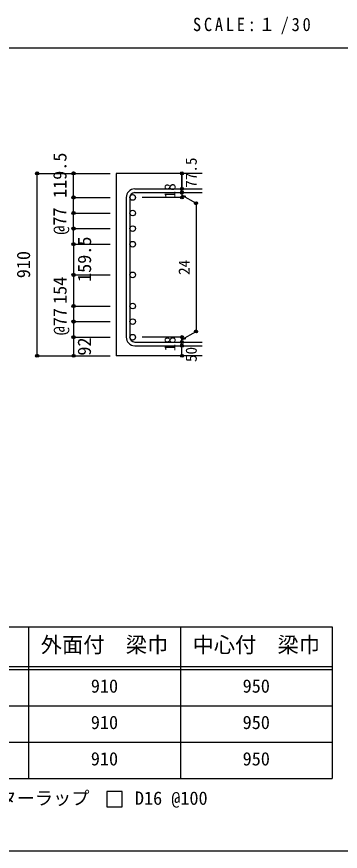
# Model space of a CAD drawing. Units: millimetres at full size, sheet at 1:30, with parts at other scales. Extents: x -5973 to 5954, y -4195 to 4201.
# Drawn here: x 2051 to 3650, y -4195 to -67 of the extents above; entities that cross this region are included whole.
import ezdxf
from ezdxf.enums import TextEntityAlignment as Align

# ---------------------------------------------------------------- set-up
doc = ezdxf.new("R2010")
doc.units = ezdxf.units.MM
doc.header["$LTSCALE"] = 30
doc.header["$PDMODE"] = 32
doc.header["$PDSIZE"] = 15
for name, color, linetype in [('0-1_躯体線', 2, 'Continuous'), ('0-5_基礎梁筋', 7, 'Continuous'), ('0-6_スタラップ筋', 7, 'Continuous'), ('0-D_寸法', 4, 'Continuous'), ('6-7_文字', 7, 'Continuous'), ('6-E_枠', 7, 'Continuous'), ('F-0_枠', 6, 'Continuous')]:
    doc.layers.add(name, color=color, linetype=linetype)
doc.styles.add('ＭＳ ゴシック', font='')
doc.styles.get('ＭＳ ゴシック').set_extended_font_data('MS Gothic')

msp = doc.modelspace()

# ---------------------------------------------------------------- linework, layer by layer
at = {"layer": '0-1_躯体線'}
for p, q in [((2967.44, -842.16), (2542.44, -842.16)), ((2542.44, -842.16), (2542.44, -1744.36)), ((2967.44, -1744.36), (2542.44, -1744.36))]:
    msp.add_line(p, q, dxfattribs=at)
at = {"layer": '0-5_基礎梁筋', "color": 3}
for centre in [(2624.44, -961.36), (2624.44, -1038.36), (2624.44, -1115.36), (2624.44, -1192.36), (2624.44, -1344.36), (2624.44, -1498.36), (2624.44, -1575.36), (2624.44, -1652.36)]:
    msp.add_circle(centre, 14, dxfattribs=at)
at = {"layer": '0-6_スタラップ筋'}
for p, q in [((2634.44, -919.36), (2967.44, -919.36)), ((2634.44, -937.36), (2967.44, -937.36)), ((2592.44, -961.36), (2592.44, -1652.36)), ((2610.44, -961.36), (2610.44, -1652.36)), ((2634.44, -1676.36), (2967.44, -1676.36)), ((2634.44, -1694.36), (2967.44, -1694.36))]:
    msp.add_line(p, q, dxfattribs=at)
for centre, radius, start, end in [((2634.44, -961.36), 42, 90, 180), ((2634.44, -961.36), 24, 90, 180), ((2634.44, -1652.36), 42, 180, 270), ((2634.44, -1652.36), 24, 180, 270)]:
    msp.add_arc(centre, radius, start, end, dxfattribs=at)
at = {"layer": '0-D_寸法'}
for p, q in [((2152.44, -842.16), (2332.44, -842.16)), ((2152.44, -842.16), (2332.44, -842.16)), ((2152.44, -1744.36), (2152.44, -842.16)), ((2332.44, -842.16), (2512.44, -842.16)), ((2332.44, -842.16), (2512.44, -842.16)), ((2332.44, -1192.36), (2332.44, -842.16)), ((2867.44, -919.36), (2867.44, -842.16)), ((2867.44, -842.16), (2867.44, -919.36)), ((2867.44, -937.36), (2867.44, -919.36)), ((2867.44, -937.36), (2867.44, -961.36)), ((2867.44, -949.36), (2937.5, -989.81)), ((2867.44, -949.36), (2886.76, -954.54)), ((2332.44, -961.36), (2512.44, -961.36)), ((2332.44, -961.36), (2512.44, -961.36)), ((2867.44, -961.36), (2671.35, -961.36)), ((2937.5, -989.81), (2937.5, -1623.91)), ((2332.44, -1038.36), (2512.44, -1038.36)), ((2332.44, -1038.36), (2512.44, -1038.36)), ((2332.44, -1115.36), (2512.44, -1115.36)), ((2332.44, -1115.36), (2512.44, -1115.36)), ((2332.44, -1192.36), (2512.44, -1192.36)), ((2332.44, -1192.36), (2332.44, -1498.36)), ((2332.44, -1344.36), (2512.44, -1344.36)), ((2332.44, -1498.36), (2512.44, -1498.36)), ((2332.44, -1498.36), (2332.44, -1744.36)), ((2332.44, -1575.36), (2512.44, -1575.36)), ((2867.44, -1664.36), (2937.5, -1623.91)), ((2332.44, -1652.36), (2512.44, -1652.36)), ((2867.44, -1652.36), (2671.35, -1652.36)), ((2867.44, -1676.36), (2867.44, -1652.36)), ((2867.44, -1664.36), (2886.76, -1659.18)), ((2867.44, -1694.36), (2867.44, -1676.36)), ((2867.44, -1744.36), (2867.44, -1694.36)), ((2152.44, -1744.36), (2332.44, -1744.36)), ((2332.44, -1744.36), (2512.44, -1744.36))]:
    msp.add_line(p, q, dxfattribs=at)
for centre, radius in [((2152.44, -842.16), 8), ((2152.44, -842.16), 7.2), ((2152.44, -842.16), 6.4), ((2152.44, -842.16), 5.6), ((2152.44, -842.16), 4.8), ((2152.44, -842.16), 4), ((2152.44, -842.16), 3.2), ((2152.44, -842.16), 2.4), ((2152.44, -842.16), 1.6), ((2152.44, -842.16), 0.8), ((2332.44, -842.16), 8), ((2332.44, -842.16), 7.2), ((2332.44, -842.16), 6.4), ((2332.44, -842.16), 5.6), ((2332.44, -842.16), 4.8), ((2332.44, -842.16), 4), ((2332.44, -842.16), 3.2), ((2332.44, -842.16), 2.4), ((2332.44, -842.16), 1.6), ((2332.44, -842.16), 0.8), ((2867.44, -842.16), 4), ((2867.44, -842.16), 3.6), ((2867.44, -842.16), 3.2), ((2867.44, -842.16), 2.8), ((2867.44, -842.16), 2.4), ((2867.44, -842.16), 2), ((2867.44, -842.16), 1.6), ((2867.44, -842.16), 1.2), ((2867.44, -842.16), 0.8), ((2867.44, -842.16), 0.4), ((2867.44, -919.36), 4), ((2867.44, -937.36), 4), ((2867.44, -919.36), 3.6), ((2867.44, -937.36), 3.6), ((2867.44, -919.36), 3.2), ((2867.44, -937.36), 3.2), ((2867.44, -919.36), 2.8), ((2867.44, -937.36), 2.8), ((2867.44, -919.36), 2.4), ((2867.44, -937.36), 2.4), ((2867.44, -919.36), 2), ((2867.44, -937.36), 2), ((2867.44, -919.36), 1.6), ((2867.44, -937.36), 1.6), ((2867.44, -919.36), 1.2), ((2867.44, -937.36), 1.2), ((2867.44, -919.36), 0.8), ((2867.44, -937.36), 0.8), ((2867.44, -919.36), 0.4), ((2867.44, -937.36), 0.4), ((2332.44, -961.36), 8), ((2332.44, -961.36), 7.2), ((2332.44, -961.36), 6.4), ((2332.44, -961.36), 5.6), ((2332.44, -961.36), 4.8), ((2332.44, -961.36), 4), ((2332.44, -961.36), 3.2), ((2332.44, -961.36), 2.4), ((2332.44, -961.36), 1.6), ((2332.44, -961.36), 0.8), ((2867.44, -961.36), 4), ((2867.44, -961.36), 3.6), ((2867.44, -961.36), 3.2), ((2867.44, -961.36), 2.8), ((2867.44, -961.36), 2.4), ((2867.44, -961.36), 2), ((2867.44, -961.36), 1.6), ((2867.44, -961.36), 1.2), ((2867.44, -961.36), 0.8), ((2867.44, -961.36), 0.4), ((2937.5, -989.81), 4), ((2937.5, -989.81), 3.6), ((2937.5, -989.81), 3.2), ((2937.5, -989.81), 2.8), ((2937.5, -989.81), 2.4), ((2937.5, -989.81), 2), ((2937.5, -989.81), 1.6), ((2937.5, -989.81), 1.2), ((2937.5, -989.81), 0.8), ((2937.5, -989.81), 0.4), ((2332.44, -1038.36), 8), ((2332.44, -1038.36), 7.2), ((2332.44, -1038.36), 6.4), ((2332.44, -1038.36), 5.6), ((2332.44, -1038.36), 4.8), ((2332.44, -1038.36), 4), ((2332.44, -1038.36), 3.2), ((2332.44, -1038.36), 2.4), ((2332.44, -1038.36), 1.6), ((2332.44, -1038.36), 0.8), ((2332.44, -1115.36), 8), ((2332.44, -1115.36), 7.2), ((2332.44, -1115.36), 6.4), ((2332.44, -1115.36), 5.6), ((2332.44, -1115.36), 4.8), ((2332.44, -1115.36), 4), ((2332.44, -1115.36), 3.2), ((2332.44, -1115.36), 2.4), ((2332.44, -1115.36), 1.6), ((2332.44, -1115.36), 0.8), ((2332.44, -1192.36), 8), ((2332.44, -1192.36), 7.2), ((2332.44, -1192.36), 6.4), ((2332.44, -1192.36), 5.6), ((2332.44, -1192.36), 4.8), ((2332.44, -1192.36), 4), ((2332.44, -1192.36), 3.2), ((2332.44, -1192.36), 2.4), ((2332.44, -1192.36), 1.6), ((2332.44, -1192.36), 0.8), ((2332.44, -1344.36), 8), ((2332.44, -1344.36), 7.2), ((2332.44, -1344.36), 6.4), ((2332.44, -1344.36), 5.6), ((2332.44, -1344.36), 4.8), ((2332.44, -1344.36), 4), ((2332.44, -1344.36), 3.2), ((2332.44, -1344.36), 2.4), ((2332.44, -1344.36), 1.6), ((2332.44, -1344.36), 0.8), ((2332.44, -1498.36), 8), ((2332.44, -1498.36), 7.2), ((2332.44, -1498.36), 6.4), ((2332.44, -1498.36), 5.6), ((2332.44, -1498.36), 4.8), ((2332.44, -1498.36), 4), ((2332.44, -1498.36), 3.2), ((2332.44, -1498.36), 2.4), ((2332.44, -1498.36), 1.6), ((2332.44, -1498.36), 0.8), ((2332.44, -1575.36), 8), ((2332.44, -1575.36), 7.2), ((2332.44, -1575.36), 6.4), ((2332.44, -1575.36), 5.6), ((2332.44, -1575.36), 4.8), ((2332.44, -1575.36), 4), ((2332.44, -1575.36), 3.2), ((2332.44, -1575.36), 2.4), ((2332.44, -1575.36), 1.6), ((2332.44, -1575.36), 0.8), ((2332.44, -1652.36), 8), ((2332.44, -1652.36), 7.2), ((2332.44, -1652.36), 6.4), ((2332.44, -1652.36), 5.6), ((2332.44, -1652.36), 4.8), ((2332.44, -1652.36), 4), ((2332.44, -1652.36), 3.2), ((2332.44, -1652.36), 2.4), ((2332.44, -1652.36), 1.6), ((2867.44, -1652.36), 4), ((2867.44, -1652.36), 3.6), ((2867.44, -1652.36), 3.2), ((2867.44, -1652.36), 2.8), ((2867.44, -1652.36), 2.4), ((2867.44, -1652.36), 2), ((2867.44, -1652.36), 1.6), ((2867.44, -1652.36), 1.2), ((2937.5, -1623.91), 4), ((2937.5, -1623.91), 3.6), ((2937.5, -1623.91), 3.2), ((2937.5, -1623.91), 2.8), ((2937.5, -1623.91), 2.4), ((2937.5, -1623.91), 2), ((2937.5, -1623.91), 1.6), ((2937.5, -1623.91), 1.2), ((2937.5, -1623.91), 0.8), ((2937.5, -1623.91), 0.4), ((2332.44, -1652.36), 0.8), ((2867.44, -1676.36), 4), ((2867.44, -1694.36), 4), ((2867.44, -1676.36), 3.6), ((2867.44, -1694.36), 3.6), ((2867.44, -1676.36), 3.2), ((2867.44, -1694.36), 3.2), ((2867.44, -1676.36), 2.8), ((2867.44, -1694.36), 2.8), ((2867.44, -1676.36), 2.4), ((2867.44, -1694.36), 2.4), ((2867.44, -1676.36), 2), ((2867.44, -1694.36), 2), ((2867.44, -1676.36), 1.6), ((2867.44, -1676.36), 1.2), ((2867.44, -1652.36), 0.8), ((2867.44, -1676.36), 0.8), ((2867.44, -1652.36), 0.4), ((2867.44, -1676.36), 0.4), ((2867.44, -1694.36), 1.6), ((2867.44, -1694.36), 1.2), ((2867.44, -1694.36), 0.8), ((2867.44, -1694.36), 0.4), ((2152.44, -1744.36), 7.2), ((2152.44, -1744.36), 6.4), ((2152.44, -1744.36), 5.6), ((2152.44, -1744.36), 4.8), ((2152.44, -1744.36), 4), ((2152.44, -1744.36), 3.2), ((2152.44, -1744.36), 2.4), ((2152.44, -1744.36), 1.6), ((2152.44, -1744.36), 0.8), ((2332.44, -1744.36), 7.2), ((2332.44, -1744.36), 6.4), ((2332.44, -1744.36), 5.6), ((2332.44, -1744.36), 4.8), ((2332.44, -1744.36), 4), ((2332.44, -1744.36), 3.2), ((2332.44, -1744.36), 2.4), ((2332.44, -1744.36), 1.6), ((2332.44, -1744.36), 0.8), ((2867.44, -1744.36), 4), ((2867.44, -1744.36), 3.6), ((2867.44, -1744.36), 3.2), ((2867.44, -1744.36), 2.8), ((2867.44, -1744.36), 2.4), ((2867.44, -1744.36), 2), ((2867.44, -1744.36), 1.6), ((2867.44, -1744.36), 1.2), ((2867.44, -1744.36), 0.8), ((2867.44, -1744.36), 0.4)]:
    msp.add_circle(centre, radius, dxfattribs=at)
at = {"layer": '0-D_寸法', "color": 7}
for p in [(2152.44, -842.16), (2152.44, -842.16), (2332.44, -842.16), (2867.44, -842.16), (2867.44, -919.36), (2867.44, -937.36), (2332.44, -961.36), (2867.44, -961.36), (2937.5, -989.81), (2332.44, -1038.36), (2332.44, -1115.36), (2332.44, -1192.36), (2332.44, -1192.36), (2332.44, -1344.36), (2332.44, -1344.36), (2332.44, -1498.36), (2332.44, -1498.36), (2332.44, -1575.36), (2332.44, -1575.36), (2332.44, -1652.36), (2332.44, -1652.36), (2867.44, -1652.36), (2937.5, -1623.91), (2867.44, -1676.36), (2867.44, -1694.36), (2152.44, -1744.36), (2152.44, -1744.36), (2332.44, -1744.36), (2867.44, -1744.36)]:
    msp.add_point(p, dxfattribs=at)
at = {"layer": '6-7_文字'}
msp.add_lwpolyline([(2497.37, -3975.23), (2572.37, -3975.23), (2572.37, -3900.23), (2497.37, -3900.23)], close=True, dxfattribs=at)
at = {"layer": '6-E_枠', "color": 3}
for p, q in [((1447.71, -3085.43), (3610.24, -3085.43)), ((3610.24, -3085.43), (3610.24, -3835.43)), ((1447.71, -3835.43), (3610.24, -3835.43))]:
    msp.add_line(p, q, dxfattribs=at)
at = {"layer": '6-E_枠'}
for p, q in [((2110.24, -3085.43), (2110.24, -3835.43)), ((2860.24, -3085.43), (2860.24, -3835.43)), ((1447.71, -3280.43), (3610.24, -3280.43)), ((1447.71, -3295.43), (3610.24, -3295.43)), ((1447.71, -3475.43), (3610.24, -3475.43)), ((1447.71, -3655.43), (3610.24, -3655.43))]:
    msp.add_line(p, q, dxfattribs=at)
at = {"layer": 'F-0_枠', "color": 2}
msp.add_line((-5972.88, -222.05), (3723.6, -222.05), dxfattribs=at)
at = {"layer": 'F-0_枠'}
msp.add_line((5954.1, -4195.24), (-5972.88, -4195.24), dxfattribs=at)

# ---------------------------------------------------------------- texts
at = {"layer": '0-D_寸法', "style": 'ＭＳ ゴシック'}
for s, height, p in [('119.5', 65.98, (2317.32, -963.87)), ('77.5', 54.99, (2957.44, -913.36)), ('18', 54.99, (2852.44, -965.86)), ('@77', 65.98, (2316.91, -1145.49)), ('159.5', 65.98, (2438.78, -1379.17)), ('910', 65.98, (2137.44, -1360.76)), ('24', 54.99, (2922.5, -1344.36)), ('154', 65.98, (2317.74, -1487.97)), ('@77', 65.98, (2317.44, -1642.86)), ('92', 65.98, (2438.12, -1743.65)), ('18', 54.99, (2852.44, -1722.86)), ('50', 54.99, (2957.44, -1775.36))]:
    msp.add_text(s, height=height, rotation=90, dxfattribs=at).set_placement(p, align=Align.BOTTOM_LEFT)
at = {"layer": '6-7_文字', "color": 2, "style": 'ＭＳ ゴシック'}
for s, p in [('外面付\u3000梁巾', (2170.24, -3235.43)), ('中心付\u3000梁巾', (2920.24, -3235.43))]:
    msp.add_text(s, height=76.98, dxfattribs=at).set_placement(p, align=Align.BOTTOM_LEFT)
at = {"layer": '6-7_文字', "style": 'ＭＳ ゴシック'}
for s, p in [('910', (2417.74, -3430.43)), ('950', (3167.74, -3430.43)), ('910', (2417.74, -3610.43)), ('950', (3167.74, -3610.43)), ('910', (2417.74, -3790.43)), ('950', (3167.74, -3790.43)), ('※ 基礎梁スターラップ     D16 @100', (1466.27, -3985.01))]:
    msp.add_text(s, height=65.98, dxfattribs=at).set_placement(p, align=Align.BOTTOM_LEFT)
at = {"layer": '6-7_文字', "color": 2, "insert": (2922.26, -154.55), "char_height": 65.98, "attachment_point": 7, "style": 'ＭＳ ゴシック'}
msp.add_mtext('\\T1.34;\\W0.9;SCALE:１/30', dxfattribs=at)

doc.saveas('drawing.dxf')
